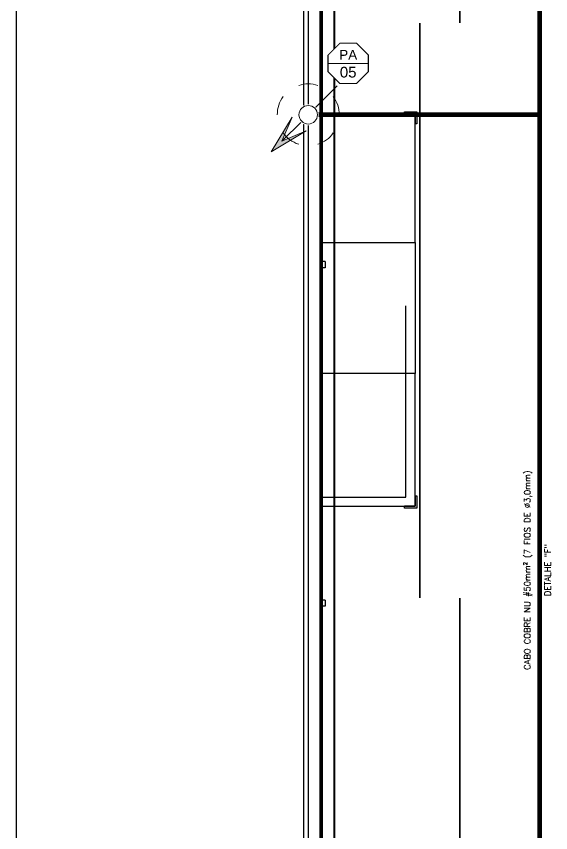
# Model space of a CAD drawing. Header units: millimetres. Extents: x -107267 to 109426, y -98906 to 83910.
# Drawn here: x 63791 to 72526, y -17773 to -4425 of the extents above; entities that cross this region are included whole.
import ezdxf
from ezdxf.enums import TextEntityAlignment as Align

# ---------------------------------------------------------------- set-up
doc = ezdxf.new("R2010")
doc.units = ezdxf.units.MM
doc.linetypes.add('ACAD_ISO12W100', pattern=[21, 12, -3, 0, -3, 0, -3])
for name, color, linetype, lineweight in [('00_m3g_spda.capt_novo', 5, 'Continuous', 9), ('00_m3g_spda_ater_cabo50', 1, 'Continuous', 9), ('0_tag_texto_preto', 7, 'Continuous', 9)]:
    doc.layers.add(name, color=color, linetype=linetype, lineweight=lineweight)
for name, color, linetype in [('Top (Plan) View-_Separação de ambiente_', 254, 'Continuous'), ('Top (Plan) View-Equipamento especial', 254, 'Continuous'), ('Top (Plan) View-Paredes', 254, 'Continuous'), ('Top (Plan) View-Pilares estruturais', 255, 'Continuous'), ('Top (Plan) View-Pisos', 254, 'Continuous'), ('Top (Plan) View-Quadro estrutural', 255, 'Continuous'), ('Top (Plan) View-Telhados', 254, 'Continuous')]:
    doc.layers.add(name, color=color, linetype=linetype)
doc.styles.add('ARIAL', font='arial.ttf')
doc.styles.add('ROMANS', font='romans.shx')

# ---------------------------------------------------------------- blocks, each defined once
blk = doc.blocks.new('*U229')
at = {"layer": 'Top (Plan) View-Pilares estruturais', "color": 0, "linetype": 'ByBlock', "lineweight": -2}
for p, q in [((169144, 155217), (169344, 155217)), ((169144, 155167), (169144, 155217)), ((169144, 155167), (169314, 155167)), ((169314, 155167), (169314, 155017)), ((169344, 155217), (169344, 155017)), ((169344, 155017), (169314, 155017))]:
    blk.add_line(p, q, dxfattribs=at)
blk = doc.blocks.new('*U230')
at = {"layer": 'Top (Plan) View-Pilares estruturais', "color": 0, "linetype": 'ByBlock', "lineweight": -2}
for p, q in [((169314, 148937), (169314, 148767)), ((169314, 148937), (169344, 148937)), ((169344, 148937), (169344, 148737)), ((169314, 148767), (169144, 148767)), ((169144, 148737), (169144, 148767)), ((169344, 148737), (169144, 148737))]:
    blk.add_line(p, q, dxfattribs=at)
blk = doc.blocks.new('*U237')
at = {"layer": 'Top (Plan) View-Paredes', "color": 0, "linetype": 'ByBlock', "lineweight": -2}
for p, q in [((170044, 156671), (170044, 161507)), ((170048, 161507), (170048, 156671)), ((170044, 140791), (170044, 147263)), ((170048, 147263), (170048, 140791))]:
    blk.add_line(p, q, dxfattribs=at)
blk = doc.blocks.new('*U241')
at = {"layer": 'Top (Plan) View-_Separação de ambiente_', "color": 0, "linetype": 'ByBlock', "lineweight": -2}
for p, q in [((167795, 148917), (167994, 148917)), ((167998, 148917), (169164, 148917))]:
    blk.add_line(p, q, dxfattribs=at)
blk = doc.blocks.new('*U242')
at = {"layer": 'Top (Plan) View-_Separação de ambiente_', "color": 0, "linetype": 'ByBlock', "lineweight": -2}
blk.add_line((169164, 148917), (169164, 152044), dxfattribs=at)
blk = doc.blocks.new('*U248')
at = {"layer": 'Top (Plan) View-Paredes', "color": 0, "linetype": 'ByBlock', "lineweight": -2}
for p, q in [((167994, 141111), (167994, 164737)), ((167998, 164737), (167998, 141111))]:
    blk.add_line(p, q, dxfattribs=at)
blk = doc.blocks.new('*U250')
at = {"layer": 'Top (Plan) View-Telhados', "color": 0, "linetype": 'ByBlock', "lineweight": -2}
for p, q in [((162796, 141115), (162796, 164737)), ((167494, 141115), (167494, 164737))]:
    blk.add_line(p, q, dxfattribs=at)
blk = doc.blocks.new('*U252')
at = {"layer": 'Top (Plan) View-Equipamento especial', "color": 0, "linetype": 'ByBlock', "lineweight": -2}
for p, q in [((167758, 164737), (167758, 141115)), ((167777, 164737), (167777, 141115)), ((167790, 164737), (167790, 141115)), ((167795, 164737), (167795, 141115))]:
    blk.add_line(p, q, dxfattribs=at)
blk = doc.blocks.new('*U262')
at = {"layer": 'Top (Plan) View-Quadro estrutural', "color": 0, "linetype": 'ByBlock', "lineweight": -2}
for p, q in [((167843, 152767), (167795, 152767)), ((167843, 152767), (167843, 152666)), ((167843, 152666), (167795, 152666))]:
    blk.add_line(p, q, dxfattribs=at)
blk = doc.blocks.new('*U264')
at = {"layer": 'Top (Plan) View-Quadro estrutural', "color": 0, "linetype": 'ByBlock', "lineweight": -2}
for p, q in [((167843, 147232), (167795, 147232)), ((167843, 147232), (167843, 147131)), ((167843, 147131), (167795, 147131))]:
    blk.add_line(p, q, dxfattribs=at)
blk = doc.blocks.new('*U267')
at = {"layer": 'Top (Plan) View-Paredes', "color": 0, "linetype": 'ByBlock', "lineweight": -2}
for p, q in [((169394, 156667), (169390, 156667)), ((169390, 147267), (169390, 156667)), ((169394, 156667), (169394, 147267)), ((169390, 147267), (169394, 147267))]:
    blk.add_line(p, q, dxfattribs=at)
blk = doc.blocks.new('*U269')
at = {"layer": 'Top (Plan) View-Pisos', "color": 0, "linetype": 'ByBlock', "lineweight": -2}
for p, q in [((167994, 155167), (167795, 155167)), ((169314, 155167), (167998, 155167)), ((169314, 153077), (169314, 155167)), ((167795, 153077), (167994, 153077)), ((167998, 153077), (169314, 153077))]:
    blk.add_line(p, q, dxfattribs=at)
blk = doc.blocks.new('*U270')
at = {"layer": 'Top (Plan) View-Pisos', "color": 0, "linetype": 'ByBlock', "lineweight": -2}
for p, q in [((167994, 150937), (167795, 150937)), ((169314, 150937), (167998, 150937)), ((169314, 148767), (169314, 150937)), ((167795, 148767), (167994, 148767)), ((167998, 148767), (169314, 148767))]:
    blk.add_line(p, q, dxfattribs=at)
blk = doc.blocks.new('*U271')
at = {"layer": 'Top (Plan) View-Pisos', "color": 0, "linetype": 'ByBlock', "lineweight": -2}
for p, q in [((167795, 153077), (167994, 153077)), ((167998, 153077), (169314, 153077)), ((169314, 153077), (169314, 150937)), ((167994, 150937), (167795, 150937)), ((169314, 150937), (167998, 150937))]:
    blk.add_line(p, q, dxfattribs=at)
blk = doc.blocks.new('M3G_P_PONTOS DESC')
blk.add_wipeout([(-1.55, 3.75), (-3.75, 1.55), (-3.75, -1.55), (-1.55, -3.75), (1.55, -3.75), (3.75, -1.55), (3.75, 1.55), (1.55, 3.75)])
blk.add_wipeout([(-3.75, 1.55), (-3.75, -1.55), (-1.55, -3.75), (1.55, -3.75), (3.75, -1.55), (3.75, 1.55), (1.55, 3.75), (-1.55, 3.75)])
blk.add_line((-3.75, 0), (3.75, 0))
at = {"const_width": 0.2}
blk.add_lwpolyline([(3.75, 1.55), (1.55, 3.75), (-1.55, 3.75), (-3.75, 1.55), (-3.75, -1.55), (-1.55, -3.75), (1.55, -3.75), (3.75, -1.55)], close=True, dxfattribs=at)
at = {"style": 'ARIAL'}
for tag, height, p in [('PREDIO', 2.3, (0, 0.7)), ('PONTO', 2, (0, -2.64))]:
    blk.add_attdef(tag, text='', height=height, dxfattribs=at).set_placement(p, align=Align.CENTER)
blk = doc.blocks.new('*U274')
at = {"lineweight": 9}
h = blk.add_hatch(color=256, dxfattribs=at)
h.dxf.hatch_style = 1
h.paths.add_polyline_path([(-4.83, -4.83), (-2.09, -0.29), (-3.44, -3.44), (-0.28, -2.1)])
for p, q in [((0, 0), (3.8, 3.79)), ((-3.44, -3.44), (-0.85, -0.86))]:
    blk.add_line(p, q, dxfattribs=at)
blk.add_lwpolyline([(-4.83, -4.83), (-2.09, -0.29), (-3.44, -3.44), (-0.28, -2.1)], close=True, dxfattribs=at)
for start, end in [(72, 108), (144, 180), (0, 36), (214.9534, 252), (288, 324)]:
    blk.add_arc((0, 0), 4.05, start, end, dxfattribs=at)
at = {"layer": '00_m3g_spda_ater_cabo50', "linetype": 'ACAD_ISO12W100', "ltscale": 75, "const_width": 0.375}
blk.add_lwpolyline([(0, 0), (-0.6, 0)], dxfattribs=at)
blk.add_attdef('METROS', text='', height=1.7).set_placement((-4.91, 3.84), align=Align.BOTTOM_LEFT)
at = {"color": 255, "lineweight": 0}
blk.add_wipeout([(0.24, -1.36), (0.69, -1.2), (1.06, -0.89), (1.3, -0.47), (1.38, 0), (1.3, 0.47), (1.06, 0.89), (0.69, 1.2), (0.24, 1.36), (-0.24, 1.36), (-0.69, 1.2), (-1.06, 0.89), (-1.3, 0.47), (-1.38, 0), (-1.3, -0.47), (-1.06, -0.89), (-0.69, -1.2), (-0.24, -1.36)], dxfattribs=at)
at = {"lineweight": 9}
blk.add_circle((0, 0), 1.21, dxfattribs=at)

msp = doc.modelspace()

# ---------------------------------------------------------------- linework, layer by layer
msp.add_lwpolyline([(68563, 2740), (68563, -21057)])
at = {"layer": '00_m3g_spda_ater_cabo50', "linetype": 'ACAD_ISO12W100', "lineweight": -2, "const_width": 75}
msp.add_lwpolyline([(57001, -21421), (72345, -21421), (72345, 6283), (57001, 6283)], close=True, dxfattribs=at)
msp.add_lwpolyline([(68563, -6035), (68563, -6035), (68992, -6035), (72345, -6035)], dxfattribs=at)

# ---------------------------------------------------------------- block references
at = {"layer": 'Top (Plan) View-_Separação de ambiente_'}
for name in ['*U242', '*U241']:
    msp.add_blockref(name, (-99005, -161202), dxfattribs=at)
at = {"layer": 'Top (Plan) View-Equipamento especial'}
msp.add_blockref('*U252', (-99005, -161202), dxfattribs=at)
at = {"layer": 'Top (Plan) View-Paredes'}
for name in ['*U237', '*U248', '*U267']:
    msp.add_blockref(name, (-99005, -161202), dxfattribs=at)
at = {"layer": 'Top (Plan) View-Pilares estruturais'}
for name in ['*U229', '*U230']:
    msp.add_blockref(name, (-99005, -161202), dxfattribs=at)
at = {"layer": 'Top (Plan) View-Pisos'}
for name in ['*U269', '*U271', '*U270']:
    msp.add_blockref(name, (-99005, -161202), dxfattribs=at)
at = {"layer": 'Top (Plan) View-Quadro estrutural'}
for name in ['*U262', '*U264']:
    msp.add_blockref(name, (-99005, -161202), dxfattribs=at)
at = {"layer": 'Top (Plan) View-Telhados'}
msp.add_blockref('*U250', (-99005, -161202), dxfattribs=at)

# ---------------------------------------------------------------- texts
at = {"layer": '0_tag_texto_preto', "color": 1, "insert": (72093, -13481), "char_height": 100, "width": 4022.28, "attachment_point": 2, "rotation": 90, "style": 'ROMANS'}
msp.add_mtext('\\pxqc;CABO COBRE NU #50mm² (7 FIOS DE Ø3,0mm)\\P{\\C256;\\PDETALHE "F"}', dxfattribs=at)

# ---------------------------------------------------------------- next in the draw order: block references
at = {"layer": '00_m3g_spda.capt_novo', "xscale": 125, "yscale": 125, "zscale": 125}
msp.add_blockref('*U274', (68563, -6035), dxfattribs=at)

# ---------------------------------------------------------------- next in the draw order: block references
at = {"layer": '00_m3g_spda.capt_novo'}
ref = msp.add_blockref('M3G_P_PONTOS DESC', (69216, -5195), dxfattribs=dict(at, xscale=87.84732026491085, yscale=87.84732026491085, zscale=87.84732026491085))
ref.add_attrib('PONTO', '05', dxfattribs={"layer": '0', "height": 175.7, "style": 'ARIAL'}).set_placement((69216, -5426), align=Align.CENTER)
ref.add_attrib('PREDIO', 'PA', dxfattribs={"layer": '0', "height": 158.1, "style": 'ARIAL'}).set_placement((69216, -5133), align=Align.CENTER)

doc.saveas('drawing.dxf')
